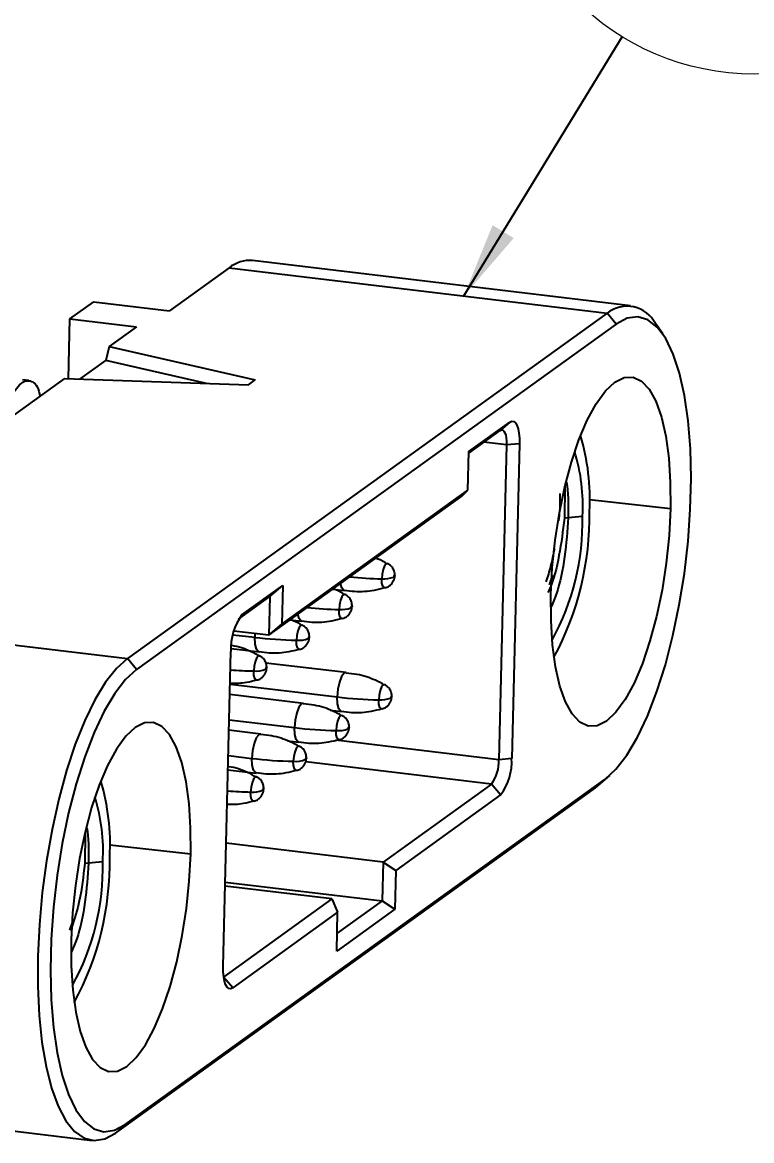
# Model space of a CAD drawing. Header units: millimetres. Extents: x 0 to 205, y 0 to 292.
# Drawn here: x 118.34 to 132.85, y 150.44 to 172.68 of the extents above; entities that cross this region are included whole.
import ezdxf

# ---------------------------------------------------------------- set-up
doc = ezdxf.new("R2010")
doc.units = ezdxf.units.MM
doc.styles.add('SLDTEXTSTYLE0', font='TXT', dxfattribs={"width": 0.75})
doc.dimstyles.new('SLDDIMSTYLE8', dxfattribs={"dimtxt": 0.18, "dimasz": 1.5, "dimexe": 0, "dimexo": 0.0625, "dimgap": 0, "dimtad": 0, "dimtih": 1, "dimtoh": 1, "dimdec": 0, "dimrnd": 1e-09, "dimzin": 0, "dimdsep": 46, "dimtxsty": 'Standard', "dimsah": 1, "dimcen": 0.09, "dimadec": 0, "dimazin": 0, "dimtfac": 1.5, "dimtdec": 0, "dimtofl": 0, "dimtmove": 0, "dimatfit": 3, "dimfxl": 1, "dimfrac": 2, "dimtolj": 1, "dimtzin": 0, "dimarcsym": 0})

# ---------------------------------------------------------------- blocks, each defined once
blk = doc.blocks.new('SW_NOTE_0_5')
at = {"color": 0, "linetype": 'Continuous', "lineweight": 0}
blk.add_circle((2.631, 4.3), 5.041, dxfattribs=at)
at = {"color": 0, "linetype": 'Continuous', "lineweight": 0, "insert": (2.595, 6.036), "char_height": 3.5, "attachment_point": 2, "style": 'SLDTEXTSTYLE0'}
blk.add_mtext('2', dxfattribs=at)

msp = doc.modelspace()

# ---------------------------------------------------------------- linework, layer by layer
at = {"color": 7, "linetype": 'Continuous', "lineweight": 25}
for p, q in [((130.438, 167.042), (122.917, 167.944)), ((122.45, 167.798), (121.261, 166.942)), ((122.45, 167.798), (129.972, 166.896)), ((119.281, 166.78), (119.757, 167.123)), ((119.757, 167.123), (121.261, 166.942)), ((129.972, 166.896), (120.426, 160.026)), ((130.155, 166.68), (129.972, 166.896)), ((119.252, 165.592), (119.281, 166.78)), ((119.281, 166.78), (120.604, 166.622)), ((120.604, 166.622), (120.061, 166.231)), ((130.155, 166.68), (120.609, 159.811)), ((131.078, 166.483), (130.934, 166.689)), ((120.061, 166.231), (119.996, 165.955)), ((120.061, 166.231), (122.971, 165.568)), ((119.481, 165.584), (119.996, 165.955)), ((122, 165.498), (119.996, 165.955)), ((119.177, 165.595), (114.387, 162.148)), ((118.463, 165.557), (118.337, 165.572)), ((119.177, 165.595), (122.835, 165.47)), ((122.835, 165.47), (122.971, 165.568)), ((118.692, 165.246), (118.689, 165.257)), ((127.223, 164.145), (128.038, 164.731)), ((128.038, 164.731), (127.845, 164.561)), ((127.222, 164.113), (127.845, 164.561)), ((127.204, 163.374), (127.223, 164.145)), ((127.972, 164.274), (127.521, 164.328)), ((127.972, 164.274), (127.817, 158.014)), ((128.228, 164.3), (127.972, 164.274)), ((128.228, 164.3), (128.073, 158.04)), ((123.24, 160.49), (127.079, 163.253)), ((123.501, 160.709), (127.204, 163.374)), ((127.079, 163.253), (127.204, 163.374)), ((129.133, 163.445), (129.122, 162.818)), ((129.623, 163.192), (131.232, 163.01)), ((129.482, 162.855), (129.122, 162.818)), ((122.705, 160.893), (123.52, 161.48)), ((123.259, 161.261), (123.52, 161.48)), ((123.52, 161.48), (123.501, 160.709)), ((128.884, 161.684), (128.822, 161.494)), ((122.637, 160.813), (123.259, 161.261)), ((123.259, 161.261), (123.24, 160.49)), ((124.514, 161.407), (124.745, 161.379)), ((112.904, 160.928), (120.426, 160.026)), ((122.705, 160.893), (122.681, 160.872)), ((123.24, 160.49), (123.501, 160.709)), ((123.665, 160.796), (123.895, 160.768)), ((122.526, 160.501), (122.96, 160.449)), ((123.24, 160.49), (122.543, 160.574)), ((122.964, 160.524), (122.96, 160.449)), ((122.331, 153.909), (122.487, 160.169)), ((122.489, 160.224), (123.046, 160.157)), ((120.609, 159.811), (120.426, 160.026)), ((124.778, 159.746), (123.18, 159.938)), ((122.47, 159.519), (124.599, 159.264)), ((123.929, 159.135), (122.465, 159.311)), ((122.453, 158.808), (123.75, 158.652)), ((124.462, 158.999), (124.685, 158.972)), ((123.079, 158.524), (122.448, 158.6)), ((123.612, 158.387), (123.836, 158.361)), ((127.817, 158.014), (124.572, 158.403)), ((122.435, 158.097), (122.9, 158.041)), ((127.671, 157.531), (123.975, 157.974)), ((128.073, 158.04), (127.817, 158.014)), ((122.428, 157.816), (122.986, 157.749)), ((129.837, 157.536), (130.025, 157.703)), ((120.385, 150.758), (129.931, 157.628)), ((127.671, 157.531), (125.514, 155.978)), ((127.854, 157.316), (127.671, 157.531)), ((129.931, 157.628), (129.738, 157.458)), ((129.738, 157.458), (129.837, 157.536)), ((120.192, 150.588), (129.738, 157.458)), ((127.854, 157.316), (125.765, 155.812)), ((119.586, 156.552), (119.576, 155.949)), ((120.077, 156.322), (121.686, 156.14)), ((125.514, 155.978), (122.392, 156.353)), ((119.936, 155.986), (119.576, 155.949)), ((125.514, 155.978), (125.495, 155.208)), ((125.514, 155.978), (125.765, 155.812)), ((125.765, 155.812), (125.746, 155.042)), ((124.495, 155.245), (122.371, 155.5)), ((122.373, 155.582), (125.495, 155.208)), ((124.495, 155.245), (122.342, 153.696)), ((124.495, 155.245), (124.61, 154.981)), ((125.746, 155.042), (124.591, 154.21)), ((125.495, 155.208), (124.6, 154.564)), ((125.495, 155.208), (125.746, 155.042)), ((119.332, 154.798), (119.277, 154.625)), ((124.61, 154.981), (122.521, 153.477)), ((124.591, 154.21), (124.61, 154.981)), ((122.521, 153.477), (122.343, 153.686)), ((112.204, 151.344), (119.726, 150.442)), ((120.385, 150.758), (120.192, 150.588))]:
    msp.add_line(p, q, dxfattribs=at)
at = {"color": 7, "linetype": 'Continuous', "lineweight": 25, "flags": 128}
for points in [[(129.931, 157.628), (130.149, 157.826), (130.366, 158.105), (130.576, 158.46), (130.777, 158.884), (130.964, 159.368), (131.133, 159.904), (131.283, 160.482), (131.409, 161.092), (131.51, 161.721), (131.583, 162.358), (131.628, 162.991), (131.644, 163.609), (131.629, 164.2), (131.585, 164.753), (131.512, 165.257), (131.412, 165.703), (131.286, 166.083), (131.138, 166.39), (130.968, 166.619), (130.782, 166.764), (130.582, 166.823), (130.372, 166.795), (130.155, 166.68)], [(128.854, 161.298), (128.882, 161.836), (128.938, 162.382), (129.022, 162.922), (129.13, 163.443), (129.261, 163.932), (129.412, 164.378), (129.578, 164.769), (129.755, 165.095), (129.939, 165.349), (130.127, 165.525), (130.311, 165.617), (130.49, 165.624), (130.657, 165.546), (130.809, 165.384), (130.943, 165.143), (131.054, 164.828), (131.14, 164.447), (131.2, 164.009), (131.23, 163.526), (131.232, 163.01)], [(128.038, 164.731), (128.078, 164.749), (128.115, 164.744), (128.149, 164.715), (128.178, 164.666), (128.201, 164.597), (128.218, 164.51), (128.227, 164.41), (128.228, 164.3)], [(127.845, 164.561), (127.872, 164.573), (127.897, 164.569), (127.919, 164.551), (127.939, 164.518), (127.954, 164.471), (127.965, 164.414), (127.971, 164.347), (127.972, 164.274)], [(131.232, 163.01), (131.204, 162.472), (131.148, 161.926), (131.065, 161.386), (130.956, 160.865), (130.825, 160.376), (130.674, 159.93), (130.508, 159.539), (130.331, 159.213), (130.147, 158.959), (129.96, 158.783), (129.775, 158.691), (129.596, 158.684), (129.429, 158.762), (129.277, 158.924), (129.143, 159.165), (129.032, 159.48), (128.946, 159.861), (128.886, 160.299), (128.856, 160.782), (128.854, 161.298)], [(125.608, 161.914), (125.607, 161.914), (125.576, 161.909), (125.543, 161.868), (125.515, 161.798), (125.495, 161.708), (125.487, 161.613)], [(124.745, 161.379), (124.732, 161.383), (124.691, 161.434), (124.668, 161.518)], [(125.55, 161.43), (125.533, 161.432), (125.507, 161.464), (125.491, 161.528), (125.487, 161.613)], [(125.737, 161.659), (125.737, 161.666), (125.736, 161.671), (125.734, 161.674), (125.731, 161.673), (125.729, 161.67), (125.726, 161.664), (125.725, 161.657), (125.724, 161.649)], [(125.737, 161.659), (125.737, 161.651), (125.735, 161.644), (125.733, 161.638), (125.73, 161.635), (125.728, 161.634), (125.726, 161.637), (125.724, 161.642), (125.724, 161.649)], [(125.747, 161.677), (125.745, 161.668), (125.737, 161.659)], [(124.759, 161.303), (124.758, 161.303), (124.726, 161.298), (124.694, 161.257), (124.666, 161.187), (124.646, 161.097), (124.637, 161.002)], [(124.888, 161.048), (124.888, 161.055), (124.887, 161.06), (124.884, 161.062), (124.882, 161.062), (124.879, 161.059), (124.877, 161.053), (124.875, 161.046), (124.875, 161.038)], [(124.888, 161.048), (124.887, 161.04), (124.886, 161.033), (124.884, 161.027), (124.881, 161.024), (124.878, 161.023), (124.876, 161.026), (124.875, 161.031), (124.875, 161.038)], [(124.898, 161.066), (124.896, 161.057), (124.888, 161.048)], [(123.895, 160.768), (123.882, 160.772), (123.842, 160.822), (123.818, 160.907)], [(124.701, 160.819), (124.683, 160.821), (124.658, 160.853), (124.641, 160.916), (124.637, 161.002)], [(123.91, 160.691), (123.909, 160.692), (123.877, 160.687), (123.845, 160.646), (123.817, 160.575), (123.797, 160.486), (123.788, 160.391)], [(123.046, 160.157), (123.033, 160.161), (122.992, 160.211), (122.967, 160.312), (122.96, 160.449)], [(123.851, 160.208), (123.834, 160.21), (123.808, 160.242), (123.792, 160.305), (123.788, 160.391)], [(124.039, 160.436), (124.039, 160.443), (124.037, 160.449), (124.035, 160.451), (124.033, 160.451), (124.03, 160.448), (124.028, 160.442), (124.026, 160.434), (124.025, 160.427)], [(124.039, 160.436), (124.038, 160.429), (124.037, 160.421), (124.034, 160.416), (124.032, 160.412), (124.029, 160.412), (124.027, 160.415), (124.026, 160.42), (124.025, 160.427)], [(124.048, 160.455), (124.046, 160.446), (124.039, 160.436)], [(120.426, 160.026), (120.208, 159.829), (119.991, 159.555), (119.78, 159.208), (119.578, 158.795), (119.388, 158.322), (119.215, 157.797), (119.06, 157.229), (118.926, 156.629), (118.816, 156.006), (118.731, 155.371), (118.674, 154.735), (118.644, 154.109), (118.643, 153.503), (118.671, 152.928), (118.726, 152.394), (118.809, 151.91), (118.917, 151.484), (119.049, 151.123), (119.203, 150.834), (119.376, 150.621), (119.564, 150.489), (119.765, 150.439), (119.976, 150.472), (120.192, 150.588)], [(123.06, 160.08), (123.059, 160.081), (123.028, 160.076), (122.996, 160.035), (122.967, 159.964), (122.947, 159.875), (122.939, 159.78)], [(120.609, 159.811), (120.391, 159.612), (120.174, 159.333), (119.964, 158.978), (119.763, 158.555), (119.576, 158.07), (119.407, 157.534), (119.257, 156.956), (119.131, 156.347), (119.03, 155.717), (118.957, 155.08), (118.912, 154.447), (118.897, 153.829), (118.911, 153.238), (118.955, 152.686), (119.028, 152.182), (119.128, 151.735), (119.254, 151.355), (119.402, 151.048), (119.572, 150.82), (119.758, 150.675), (119.958, 150.616), (120.169, 150.644), (120.385, 150.758)], [(123.002, 159.597), (122.985, 159.599), (122.959, 159.63), (122.943, 159.694), (122.939, 159.78)], [(123.19, 159.825), (123.189, 159.832), (123.188, 159.837), (123.186, 159.84), (123.183, 159.84), (123.181, 159.836), (123.178, 159.831), (123.177, 159.823), (123.176, 159.816)], [(123.19, 159.825), (123.189, 159.818), (123.187, 159.81), (123.185, 159.804), (123.182, 159.801), (123.18, 159.801), (123.178, 159.803), (123.176, 159.809), (123.176, 159.816)], [(123.199, 159.843), (123.197, 159.835), (123.19, 159.825)], [(124.778, 159.746), (124.741, 159.735), (124.689, 159.669), (124.644, 159.557), (124.613, 159.415), (124.599, 159.264)], [(125.549, 159.506), (125.548, 159.507), (125.516, 159.502), (125.484, 159.461), (125.456, 159.39), (125.436, 159.301), (125.427, 159.206)], [(124.685, 158.972), (124.672, 158.975), (124.631, 159.026), (124.605, 159.127), (124.599, 159.264)], [(125.678, 159.251), (125.677, 159.258), (125.676, 159.263), (125.674, 159.266), (125.672, 159.266), (125.669, 159.262), (125.667, 159.256), (125.665, 159.249), (125.664, 159.241)], [(125.678, 159.251), (125.677, 159.243), (125.675, 159.236), (125.673, 159.23), (125.671, 159.227), (125.668, 159.227), (125.666, 159.229), (125.665, 159.234), (125.664, 159.241)], [(125.687, 159.269), (125.685, 159.261), (125.678, 159.251)], [(123.928, 159.135), (123.891, 159.123), (123.84, 159.058), (123.795, 158.946), (123.763, 158.803), (123.75, 158.652)], [(125.49, 159.023), (125.473, 159.025), (125.447, 159.056), (125.431, 159.12), (125.427, 159.206)], [(124.699, 158.895), (124.698, 158.895), (124.667, 158.89), (124.635, 158.85), (124.606, 158.779), (124.586, 158.689), (124.578, 158.594)], [(121.686, 156.14), (121.685, 156.657), (121.654, 157.14), (121.594, 157.577), (121.508, 157.958), (121.397, 158.273), (121.264, 158.514), (121.111, 158.676), (120.944, 158.755), (120.766, 158.747), (120.581, 158.655), (120.394, 158.48), (120.209, 158.226), (120.032, 157.899), (119.866, 157.508), (119.715, 157.063), (119.584, 156.573), (119.476, 156.052), (119.392, 155.512), (119.336, 154.967), (119.308, 154.429)], [(123.836, 158.361), (123.823, 158.364), (123.782, 158.415), (123.756, 158.516), (123.75, 158.652)], [(124.641, 158.412), (124.624, 158.413), (124.598, 158.445), (124.582, 158.509), (124.578, 158.594)], [(124.829, 158.64), (124.828, 158.647), (124.827, 158.652), (124.825, 158.655), (124.822, 158.654), (124.82, 158.651), (124.817, 158.645), (124.816, 158.638), (124.815, 158.63)], [(124.829, 158.64), (124.828, 158.632), (124.826, 158.625), (124.824, 158.619), (124.821, 158.616), (124.819, 158.615), (124.817, 158.618), (124.815, 158.623), (124.815, 158.63)], [(124.838, 158.658), (124.836, 158.65), (124.829, 158.64)], [(123.079, 158.524), (123.042, 158.512), (122.991, 158.447), (122.946, 158.335), (122.914, 158.192), (122.9, 158.041)], [(123.85, 158.284), (123.849, 158.284), (123.818, 158.279), (123.785, 158.238), (123.757, 158.168), (123.737, 158.078), (123.728, 157.983)], [(122.987, 157.749), (122.974, 157.753), (122.933, 157.804), (122.907, 157.905), (122.9, 158.041)], [(123.792, 157.8), (123.774, 157.802), (123.749, 157.834), (123.733, 157.898), (123.728, 157.983)], [(123.979, 158.029), (123.979, 158.036), (123.978, 158.041), (123.976, 158.044), (123.973, 158.043), (123.97, 158.04), (123.968, 158.034), (123.966, 158.027), (123.966, 158.019)], [(123.979, 158.029), (123.979, 158.021), (123.977, 158.014), (123.975, 158.008), (123.972, 158.005), (123.969, 158.004), (123.967, 158.007), (123.966, 158.012), (123.966, 158.019)], [(123.989, 158.047), (123.987, 158.038), (123.979, 158.029)], [(123.001, 157.672), (123, 157.673), (122.968, 157.668), (122.936, 157.627), (122.908, 157.557), (122.888, 157.467), (122.879, 157.372)], [(122.942, 157.189), (122.925, 157.191), (122.899, 157.223), (122.883, 157.286), (122.879, 157.372)], [(123.13, 157.418), (123.13, 157.425), (123.128, 157.43), (123.126, 157.432), (123.124, 157.432), (123.121, 157.429), (123.119, 157.423), (123.117, 157.416), (123.116, 157.408)], [(123.13, 157.418), (123.129, 157.41), (123.128, 157.403), (123.125, 157.397), (123.123, 157.393), (123.12, 157.393), (123.118, 157.396), (123.117, 157.401), (123.116, 157.408)], [(123.14, 157.436), (123.137, 157.427), (123.13, 157.418)], [(119.308, 154.429), (119.31, 153.912), (119.34, 153.429), (119.4, 152.992), (119.486, 152.611), (119.597, 152.296), (119.731, 152.054), (119.883, 151.892), (120.05, 151.814), (120.229, 151.821), (120.414, 151.914), (120.601, 152.089), (120.785, 152.343), (120.962, 152.669), (121.128, 153.06), (121.279, 153.506), (121.41, 153.995), (121.519, 154.516), (121.602, 155.056), (121.658, 155.602), (121.686, 156.14)], [(122.521, 153.477), (122.482, 153.46), (122.444, 153.465), (122.41, 153.493), (122.381, 153.543), (122.358, 153.612), (122.342, 153.699), (122.333, 153.799), (122.331, 153.909)]]:
    msp.add_lwpolyline(points, dxfattribs=at)
at = {"color": 7, "linetype": 'Continuous', "lineweight": 25}
for centre, radius, start, end in [((122.867, 167.283), 0.662, 85.722, 129.0404), ((130.368, 166.397), 0.637, 27.3379, 128.4738), ((125.283, 163.206), 4.345, 356.6967, 16.7783), ((125.907, 163.075), 3.582, 356.4864, 17.2859), ((124.646, 162.738), 4.837, 331.0224, 1.3895), ((123.735, 162.852), 5.887, 331.6284, 1.0091), ((125.687, 170.468), 8.857, 264.5905, 268.7029), ((125.528, 162.143), 0.532, 265.5238, 291.6121), ((124.838, 169.857), 8.857, 264.5905, 268.7029), ((124.679, 161.532), 0.532, 265.5238, 291.6121), ((123.586, 160.233), 1.101, 143.1542, 183.3336), ((123.98, 169.068), 8.68, 263.2535, 268.7353), ((123.83, 160.921), 0.532, 265.5238, 291.6121), ((123.144, 168.747), 8.97, 265.7375, 268.6879), ((122.98, 160.31), 0.532, 265.5238, 291.6121), ((125.619, 167.883), 8.68, 263.2535, 268.7353), ((125.468, 159.736), 0.532, 265.5238, 291.6121), ((124.769, 167.272), 8.68, 263.2535, 268.7353), ((124.619, 159.124), 0.532, 265.5238, 291.6121), ((123.92, 166.661), 8.68, 263.2535, 268.7353), ((123.77, 158.513), 0.532, 265.5238, 291.6121), ((127.084, 157.971), 0.734, 323.1542, 3.3336), ((126.973, 157.976), 1.101, 323.1542, 3.3336), ((115.737, 156.336), 4.345, 356.6967, 16.7783), ((116.361, 156.205), 3.582, 356.4864, 17.2859), ((123.085, 166.339), 8.97, 265.7375, 268.6879), ((122.921, 157.902), 0.532, 265.5238, 291.6121), ((115.1, 155.868), 4.837, 331.0224, 1.3895), ((114.189, 155.982), 5.887, 331.6284, 1.0091)]:
    msp.add_arc(centre, radius, start, end, dxfattribs=at)
for points, knots in [([(117.951, 164.712), (117.995, 164.87), (118.098, 165.236), (118.311, 165.544), (118.518, 165.576), (118.654, 165.447), (118.684, 165.259), (118.686, 165.245)], [0, 0, 0, 0, 0.197837, 0.458266, 0.718696, 0.979126, 1, 1, 1, 1]), ([(129.16, 163.538), (129.161, 163.534), (129.206, 163.357), (129.201, 163.089), (129.196, 162.826)], [0, 0, 0, 0, 0.021916, 1, 1, 1, 1]), ([(129.033, 163.309), (129.034, 163.259), (129.038, 163.093), (129.02, 162.901), (129.008, 162.766)], [0, 0, 0, 0, 0.301071, 1, 1, 1, 1]), ([(129.122, 162.818), (129.092, 162.572), (129.032, 162.084), (128.899, 161.548), (128.804, 161.359), (128.795, 161.34)], [0, 0, 0, 0, 0.4785613, 0.9492742, 1, 1, 1, 1]), ([(129.196, 162.826), (129.179, 162.569), (129.146, 162.054), (129.01, 161.407), (128.893, 161.137), (128.855, 161.051)], [0, 0, 0, 0, 0.405009, 0.810017, 1, 1, 1, 1]), ([(128.924, 162.213), (128.901, 162.095), (128.856, 161.866), (128.788, 161.655), (128.755, 161.553)], [0, 0, 0, 0, 0.5132302, 1, 1, 1, 1]), ([(125.605, 161.907), (125.546, 161.942), (125.469, 161.988), (125.384, 162.014), (125.365, 162.019)], [0, 0, 0, 0, 0.778143, 1, 1, 1, 1]), ([(125.747, 161.677), (125.747, 161.691), (125.746, 161.735), (125.722, 161.806), (125.672, 161.874), (125.627, 161.9), (125.608, 161.911)], [0, 0, 0, 0, 0.143644, 0.460786, 0.768724, 1, 1, 1, 1]), ([(125.551, 161.434), (125.565, 161.437), (125.602, 161.444), (125.651, 161.478), (125.696, 161.524), (125.726, 161.575), (125.743, 161.626), (125.746, 161.661), (125.747, 161.677)], [0, 0, 0, 0, 0.121108, 0.335475, 0.522529, 0.690661, 0.854865, 1, 1, 1, 1]), ([(124.755, 161.295), (124.696, 161.331), (124.622, 161.376), (124.538, 161.401), (124.521, 161.406)], [0, 0, 0, 0, 0.797113, 1, 1, 1, 1]), ([(124.746, 161.389), (124.813, 161.379), (125.01, 161.35), (125.286, 161.369), (125.481, 161.42), (125.55, 161.438)], [0, 0, 0, 0, 0.248115, 0.735464, 1, 1, 1, 1]), ([(124.898, 161.066), (124.897, 161.079), (124.896, 161.124), (124.872, 161.195), (124.823, 161.263), (124.778, 161.289), (124.758, 161.299)], [0, 0, 0, 0, 0.143644, 0.460786, 0.768724, 1, 1, 1, 1]), ([(124.702, 160.823), (124.715, 160.826), (124.752, 160.833), (124.802, 160.867), (124.847, 160.913), (124.876, 160.964), (124.894, 161.015), (124.896, 161.049), (124.898, 161.066)], [0, 0, 0, 0, 0.121108, 0.335475, 0.522529, 0.690661, 0.854865, 1, 1, 1, 1]), ([(123.897, 160.778), (123.963, 160.768), (124.161, 160.739), (124.436, 160.758), (124.632, 160.809), (124.7, 160.827)], [0, 0, 0, 0, 0.248115, 0.735464, 1, 1, 1, 1]), ([(123.906, 160.684), (123.847, 160.72), (123.773, 160.765), (123.689, 160.79), (123.672, 160.795)], [0, 0, 0, 0, 0.797113, 1, 1, 1, 1]), ([(124.048, 160.455), (124.048, 160.468), (124.047, 160.512), (124.023, 160.583), (123.974, 160.652), (123.929, 160.677), (123.909, 160.688)], [0, 0, 0, 0, 0.143644, 0.4607858, 0.7687245, 1, 1, 1, 1]), ([(123.853, 160.212), (123.866, 160.215), (123.903, 160.222), (123.953, 160.256), (123.997, 160.302), (124.027, 160.353), (124.044, 160.404), (124.047, 160.438), (124.048, 160.455)], [0, 0, 0, 0, 0.121108, 0.335475, 0.522529, 0.690661, 0.854865, 1, 1, 1, 1]), ([(123.057, 160.073), (122.996, 160.106), (122.825, 160.199), (122.631, 160.268), (122.5, 160.284), (122.497, 160.285)], [0, 0, 0, 0, 0.345799, 0.984586, 1, 1, 1, 1]), ([(123.047, 160.167), (123.114, 160.157), (123.312, 160.128), (123.587, 160.146), (123.782, 160.198), (123.851, 160.216)], [0, 0, 0, 0, 0.248115, 0.735464, 1, 1, 1, 1]), ([(123.199, 159.843), (123.199, 159.857), (123.198, 159.901), (123.174, 159.972), (123.125, 160.041), (123.079, 160.066), (123.06, 160.077)], [0, 0, 0, 0, 0.143644, 0.4607858, 0.7687245, 1, 1, 1, 1]), ([(123.003, 159.601), (123.017, 159.604), (123.054, 159.611), (123.104, 159.645), (123.148, 159.691), (123.178, 159.741), (123.195, 159.792), (123.198, 159.827), (123.199, 159.843)], [0, 0, 0, 0, 0.121108, 0.335475, 0.522529, 0.690661, 0.854865, 1, 1, 1, 1]), ([(125.545, 159.499), (125.485, 159.532), (125.313, 159.626), (125.051, 159.709), (124.85, 159.729), (124.777, 159.736)], [0, 0, 0, 0, 0.256444, 0.730166, 1, 1, 1, 1]), ([(122.471, 159.535), (122.58, 159.536), (122.761, 159.538), (122.933, 159.586), (123.002, 159.605)], [0, 0, 0, 0, 0.600931, 1, 1, 1, 1]), ([(125.687, 159.269), (125.687, 159.283), (125.686, 159.327), (125.662, 159.398), (125.613, 159.467), (125.567, 159.492), (125.548, 159.503)], [0, 0, 0, 0, 0.143644, 0.460786, 0.768724, 1, 1, 1, 1]), ([(125.491, 159.027), (125.505, 159.029), (125.542, 159.037), (125.592, 159.071), (125.636, 159.116), (125.666, 159.167), (125.683, 159.218), (125.686, 159.253), (125.687, 159.269)], [0, 0, 0, 0, 0.121108, 0.335475, 0.522529, 0.690661, 0.854865, 1, 1, 1, 1]), ([(124.696, 158.888), (124.635, 158.921), (124.464, 159.015), (124.201, 159.098), (124, 159.118), (123.927, 159.125)], [0, 0, 0, 0, 0.256444, 0.730166, 1, 1, 1, 1]), ([(124.686, 158.982), (124.753, 158.972), (124.951, 158.942), (125.226, 158.961), (125.421, 159.012), (125.49, 159.03)], [0, 0, 0, 0, 0.248115, 0.735464, 1, 1, 1, 1]), ([(124.838, 158.658), (124.838, 158.672), (124.837, 158.716), (124.813, 158.787), (124.764, 158.856), (124.718, 158.881), (124.699, 158.892)], [0, 0, 0, 0, 0.143644, 0.460786, 0.768724, 1, 1, 1, 1]), ([(124.642, 158.416), (124.656, 158.418), (124.693, 158.426), (124.742, 158.459), (124.787, 158.505), (124.817, 158.556), (124.834, 158.607), (124.837, 158.642), (124.838, 158.658)], [0, 0, 0, 0, 0.121108, 0.335475, 0.522529, 0.690661, 0.854865, 1, 1, 1, 1]), ([(123.847, 158.276), (123.786, 158.309), (123.614, 158.403), (123.352, 158.487), (123.151, 158.507), (123.078, 158.514)], [0, 0, 0, 0, 0.256444, 0.730166, 1, 1, 1, 1]), ([(123.837, 158.37), (123.904, 158.361), (124.101, 158.331), (124.377, 158.35), (124.572, 158.401), (124.641, 158.419)], [0, 0, 0, 0, 0.248115, 0.735464, 1, 1, 1, 1]), ([(123.989, 158.047), (123.988, 158.061), (123.987, 158.105), (123.963, 158.176), (123.914, 158.244), (123.869, 158.27), (123.849, 158.281)], [0, 0, 0, 0, 0.143644, 0.460786, 0.768724, 1, 1, 1, 1]), ([(123.793, 157.804), (123.806, 157.807), (123.843, 157.814), (123.893, 157.848), (123.938, 157.894), (123.967, 157.945), (123.985, 157.996), (123.987, 158.031), (123.989, 158.047)], [0, 0, 0, 0, 0.121108, 0.335475, 0.522529, 0.690661, 0.854865, 1, 1, 1, 1]), ([(122.997, 157.665), (122.937, 157.698), (122.765, 157.791), (122.569, 157.861), (122.435, 157.877), (122.43, 157.878)], [0, 0, 0, 0, 0.341393, 0.972041, 1, 1, 1, 1]), ([(122.988, 157.759), (123.054, 157.749), (123.252, 157.72), (123.527, 157.739), (123.723, 157.79), (123.791, 157.808)], [0, 0, 0, 0, 0.248115, 0.735464, 1, 1, 1, 1]), ([(123.14, 157.436), (123.139, 157.449), (123.138, 157.494), (123.114, 157.565), (123.065, 157.633), (123.02, 157.659), (123, 157.669)], [0, 0, 0, 0, 0.143644, 0.460786, 0.768724, 1, 1, 1, 1]), ([(122.944, 157.193), (122.957, 157.196), (122.994, 157.203), (123.044, 157.237), (123.089, 157.283), (123.118, 157.334), (123.135, 157.385), (123.138, 157.419), (123.14, 157.436)], [0, 0, 0, 0, 0.121108, 0.335475, 0.522529, 0.690661, 0.854865, 1, 1, 1, 1]), ([(122.411, 157.128), (122.52, 157.129), (122.701, 157.13), (122.873, 157.178), (122.942, 157.197)], [0, 0, 0, 0, 0.600931, 1, 1, 1, 1]), ([(119.611, 156.679), (119.613, 156.672), (119.66, 156.492), (119.655, 156.218), (119.651, 155.956)], [0, 0, 0, 0, 0.0423732, 1, 1, 1, 1]), ([(119.581, 156.567), (119.582, 156.561), (119.584, 156.551), (119.583, 156.537), (119.582, 156.531)], [0, 0, 0, 0, 0.622749, 1, 1, 1, 1]), ([(119.651, 155.956), (119.634, 155.699), (119.599, 155.185), (119.465, 154.543), (119.351, 154.277), (119.315, 154.196)], [0, 0, 0, 0, 0.409235, 0.81847, 1, 1, 1, 1]), ([(119.576, 155.949), (119.549, 155.696), (119.501, 155.253), (119.376, 154.857), (119.322, 154.688)], [0, 0, 0, 0, 0.571401, 1, 1, 1, 1])]:
    msp.add_open_spline(points, degree=3, knots=knots, dxfattribs=at)

# ---------------------------------------------------------------- block references
at = {"color": 7, "linetype": 'Continuous', "lineweight": 0}
msp.add_blockref('SW_NOTE_0_5', (130.274, 172.391), dxfattribs=at)

# ---------------------------------------------------------------- leaders
msp.add_leader([(127.121, 167.238), (130.274, 172.391)], dimstyle='SLDDIMSTYLE8', dxfattribs=at)

doc.saveas('drawing.dxf')
